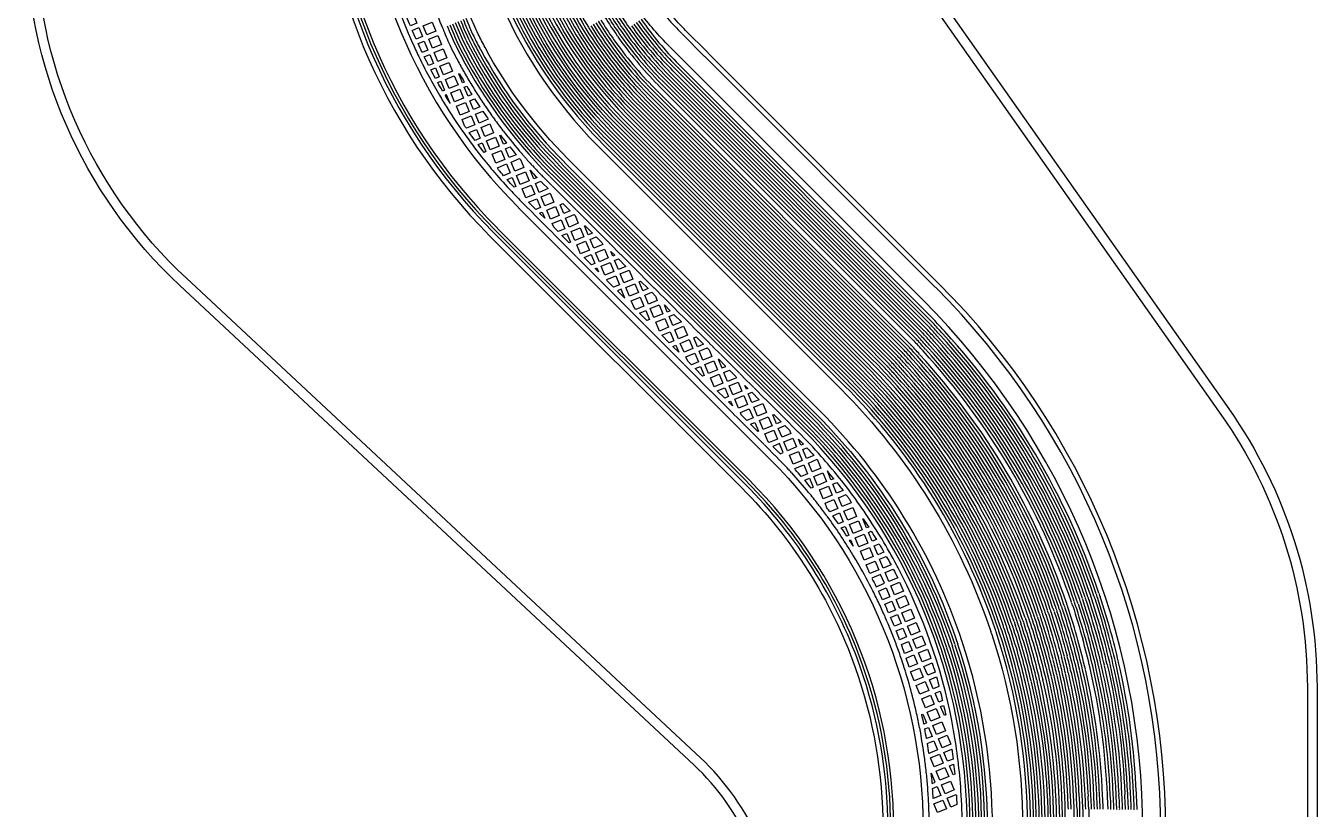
# Model space of a CAD drawing. Extents: x -344 to 154, y 670 to 1023.
# Drawn here: x -170.17 to -143.47, y 880.28 to 896.47 of the extents above; entities that cross this region are included whole.
import ezdxf

# ---------------------------------------------------------------- set-up
doc = ezdxf.new("R2010")
doc.units = 0
doc.layers.add('gbr-dxf_layer0', color=7, linetype='Continuous')
doc.layers.add('gbr-outline-dxf_layer1', color=2, linetype='Continuous')

msp = doc.modelspace()

# ---------------------------------------------------------------- linework, layer by layer
at = {"layer": 'gbr-dxf_layer0'}
for p, q in [((-151.593, 890.17), (-156.881, 895.459)), ((-156.84, 895.503), (-151.549, 890.211)), ((-156.755, 895.588), (-151.463, 890.295)), ((-151.418, 890.335), (-156.711, 895.629)), ((-156.67, 895.672), (-151.377, 890.379)), ((-157.096, 895.249), (-151.809, 889.963)), ((-151.765, 890.003), (-157.053, 895.291)), ((-151.678, 890.086), (-156.968, 895.376)), ((-156.926, 895.418), (-151.637, 890.129)), ((-152.142, 889.643), (-157.422, 894.922)), ((-157.381, 894.966), (-152.099, 889.684)), ((-152.055, 889.725), (-157.338, 895.008)), ((-151.968, 889.808), (-157.253, 895.093)), ((-157.209, 895.133), (-151.927, 889.852)), ((-151.883, 889.893), (-157.166, 895.175)), ((-152.648, 889.64), (-157.677, 894.668)), ((-157.636, 894.712), (-152.606, 889.683)), ((-157.549, 894.795), (-152.272, 889.518)), ((-152.229, 889.56), (-157.507, 894.838)), ((-157.466, 894.881), (-152.185, 889.601)), ((-152.908, 889.377), (-157.94, 894.409)), ((-157.898, 894.452), (-152.866, 889.419)), ((-152.825, 889.464), (-157.855, 894.494)), ((-157.813, 894.537), (-152.781, 889.505)), ((-152.732, 889.554), (-157.764, 894.585)), ((-153.163, 889.123), (-158.196, 894.156)), ((-158.152, 894.197), (-153.122, 889.167)), ((-153.079, 889.208), (-158.11, 894.239)), ((-158.069, 894.283), (-153.036, 889.25)), ((-152.993, 889.292), (-158.026, 894.325)), ((-157.982, 894.366), (-152.951, 889.335)), ((-153.249, 889.039), (-158.28, 894.07)), ((-158.239, 894.114), (-153.205, 889.08)), ((-153.878, 888.407), (-159.08, 893.609)), ((-159.037, 893.65), (-153.836, 888.449)), ((-154.134, 888.154), (-159.34, 893.36)), ((-159.299, 893.404), (-154.09, 888.195)), ((-154.049, 888.239), (-159.257, 893.446)), ((-159.213, 893.488), (-154.005, 888.28)), ((-153.963, 888.322), (-159.172, 893.531)), ((-159.13, 893.574), (-153.922, 888.366)), ((-159.291, 893.165), (-159.25, 893.124)), ((-159.897, 892.807), (-159.9, 892.811)), ((-159.89, 892.801), (-159.895, 892.805)), ((-159.672, 892.583), (-159.89, 892.8)), ((-159.984, 892.713), (-154.779, 887.508)), ((-159.444, 892.354), (-159.672, 892.582)), ((-159.443, 892.495), (-159.548, 892.6)), ((-158.788, 892.662), (-158.562, 892.436)), ((-155.21, 887.076), (-160.418, 892.285)), ((-159.337, 892.247), (-159.441, 892.351)), ((-158.559, 892.433), (-158.331, 892.205)), ((-155.294, 886.991), (-160.503, 892.2)), ((-160.46, 892.241), (-155.253, 887.035)), ((-159.215, 892.125), (-159.334, 892.245)), ((-158.077, 891.809), (-157.995, 891.728)), ((-157.87, 891.744), (-157.643, 891.518)), ((-158.754, 891.664), (-158.78, 891.69)), ((-158.525, 891.436), (-158.753, 891.664)), ((-158.334, 891.386), (-158.4, 891.452)), ((-157.641, 891.515), (-157.631, 891.506)), ((-157.628, 891.502), (-157.413, 891.287)), ((-158.296, 891.207), (-158.523, 891.433)), ((-157.941, 890.993), (-157.788, 890.84)), ((-157.074, 890.948), (-156.955, 890.829)), ((-156.968, 890.701), (-156.847, 890.58)), ((-156.951, 890.825), (-156.725, 890.599)), ((-157.378, 890.288), (-157.604, 890.515)), ((-156.722, 890.596), (-156.521, 890.395)), ((-156.52, 890.395), (-156.494, 890.368)), ((-156.688, 889.599), (-157.117, 890.027)), ((-156.671, 889.723), (-156.793, 889.845)), ((-156.566, 889.476), (-156.686, 889.596)), ((-155.699, 889.432), (-155.852, 889.585)), ((-155.804, 889.678), (-155.576, 889.45)), ((-152.637, 889.628), (-152.647, 889.638)), ((-152.603, 889.679), (-152.595, 889.672)), ((-152.594, 889.671), (-152.359, 889.435)), ((-156.459, 889.37), (-156.562, 889.473)), ((-155.575, 889.449), (-155.414, 889.288)), ((-155.305, 889.038), (-155.24, 888.973)), ((-155.114, 888.989), (-154.888, 888.762)), ((-155.541, 888.451), (-155.767, 888.678)), ((-155.562, 888.614), (-155.645, 888.697)), ((-154.885, 888.76), (-154.859, 888.733)), ((-154.856, 888.731), (-154.657, 888.532)), ((-155.456, 888.366), (-155.537, 888.447)), ((-154.303, 888.177), (-154.207, 888.081)), ((-154.852, 887.762), (-154.9, 887.81)), ((-154.688, 887.598), (-154.849, 887.759)), ((-154.727, 887.778), (-154.616, 887.668)), ((-148.242, 884.581), (-148.244, 884.586)), ((-148.187, 884.606), (-148.185, 884.597)), ((-147.981, 884.742), (-147.976, 884.726)), ((-147.959, 884.681), (-147.956, 884.67)), ((-148.911, 884.366), (-148.909, 884.361)), ((-149.599, 884.125), (-149.595, 884.112)), ((-148.104, 883.2), (-148.104, 883.204)), ((-147.986, 883.226), (-147.987, 883.23)), ((-147.693, 883.289), (-147.692, 883.285)), ((-147.633, 883.297), (-147.634, 883.302)), ((-149.441, 882.896), (-149.443, 882.906)), ((-149.268, 882.947), (-149.262, 882.921)), ((-149.2, 882.922), (-149.202, 882.927)), ((-151.188, 881.451), (-151.027, 881.518)), ((-151.073, 881.174), (-150.987, 881.209)), ((-148.494, 867.187), (-148.494, 880.278)), ((-148.374, 867.39), (-148.374, 880.279)), ((-148.314, 880.278), (-148.314, 867.391)), ((-148.194, 880.278), (-148.194, 867.426))]:
    msp.add_line(p, q, dxfattribs=at)
for points in [[(-153.619, 960.314), (-153.109, 954.486, -0.021821), (-153.072, 953.632), (-153.072, 902.477, 0.154619), (-151.211, 896.603), (-145.459, 888.437, -0.154608), (-143.672, 882.795), (-143.672, 877.154)], [(-164.115, 947.815), (-164.115, 900.671, 0.198906), (-160.576, 892.127), (-155.367, 886.918, -0.111618), (-153.023, 883.206, -0.08539), (-152.451, 879.879, -0.07852), (-152.474, 879.732, -0.235472), (-152.541, 879.672, 0.829203), (-152.541, 879.22, -0.23458), (-152.475, 879.16, -0.078871), (-152.451, 879.011), (-152.451, 877.19)], [(-163.282, 947.811), (-163.282, 900.671, 0.198913), (-159.987, 892.716)], [(-161.171, 947.199), (-161.171, 900.858, 0.197325), (-158.354, 893.999)], [(-158.028, 894.327, -0.197231), (-160.708, 900.859), (-160.708, 947.197)], [(-160.649, 947.198), (-160.649, 900.859, 0.197301), (-157.983, 894.367)], [(-158.364, 904.425), (-158.364, 901.668, -0.040756), (-158.366, 901.638, 0.001432), (-158.371, 901.604), (-158.371, 901.042, 0.133795), (-157.318, 897.184, 0.008928), (-157.183, 896.976, 0.035258), (-156.606, 896.311)], [(-150.801, 883.719, 0.020851), (-150.808, 883.739, 0.116546), (-153.763, 888.522), (-158.965, 893.724, -0.07309), (-160.676, 896.025, -0.007929), (-160.819, 896.301, -0.008876), (-160.981, 896.672), (-161.011, 896.744, -0.096676), (-161.847, 901.029)], [(-157.941, 894.41, -0.195682), (-160.588, 900.802, -0.001567), (-160.589, 900.858)], [(-160.529, 900.858, 0.001587), (-160.529, 900.802, 0.195485), (-157.899, 894.453)], [(-160.279, 900.857, 0.197217), (-157.721, 894.628), (-152.69, 889.597)], [(-156.862, 896.046, -0.03577), (-157.482, 896.761, -0.021134), (-157.49, 896.773, -0.008709), (-157.629, 896.987, -0.011064), (-157.633, 896.994, -0.133915), (-158.739, 901.042)], [(-156.061, 895.911, 0.011456), (-156.07, 895.92), (-156.529, 896.379, -0.035481), (-157.1, 897.037, -0.008661), (-157.229, 897.236, -0.133793), (-158.268, 901.042)], [(-154.571, 877.336), (-154.571, 877.537, 0.207988), (-156.225, 881.34), (-166.855, 891.253, -0.208001), (-169.971, 898.42)], [(-158.439, 896.504, 0.056099), (-157.296, 895.05), (-152.013, 889.768)], [(-157.843, 896.332, 0.041391), (-157.011, 895.334), (-151.723, 890.046)], [(-156.602, 896.306), (-156.143, 895.847, -0.017156), (-156.135, 895.838), (-151.367, 891.071)], [(-161.386, 896.034, 0.005255), (-161.287, 895.839, -0.0326), (-161.284, 895.833, 0.007056), (-161.144, 895.575)], [(-151.625, 890.808), (-156.401, 895.584, -0.022733), (-156.413, 895.596), (-156.858, 896.041)], [(-146.602, 877.196), (-146.602, 879.822, 0.198848), (-151.292, 891.141), (-156.061, 895.91)], [(-151.307, 890.033, 0.004724), (-151.505, 890.253), (-156.796, 895.544)], [(-160.832, 895.054, 0.007202), (-160.667, 894.803, -0.032735), (-160.663, 894.798, 0.004991), (-160.545, 894.627, -0.032867), (-160.541, 894.622, 0.00208), (-160.491, 894.552)], [(-152.139, 889.281, 0.004523), (-152.315, 889.476), (-157.594, 894.754)], [(-160.369, 894.208), (-160.361, 894.212, 0.004944), (-160.232, 894.049)], [(-160.304, 894.302, 0.014819), (-159.912, 893.823, -0.033436), (-159.908, 893.818, 0.001525), (-159.867, 893.771)], [(-160.254, 893.931), (-160.166, 893.968, 0.004987), (-160.031, 893.807)], [(-158.354, 893.998), (-153.32, 888.965, -0.116233), (-150.22, 883.952)], [(-159.477, 893.352, 0.002131), (-159.415, 893.289), (-159.294, 893.168)], [(-159.633, 893.215), (-159.526, 893.259, 0.001392), (-159.486, 893.219), (-159.373, 893.106)], [(-159.249, 893.123), (-159.022, 892.896, -0.032957), (-159.017, 892.892), (-158.792, 892.666)], [(-158.783, 891.694), (-158.981, 891.891, -0.033223), (-158.985, 891.896), (-159.211, 892.121)], [(-158.331, 892.205), (-158.186, 892.06, -0.033223), (-158.181, 892.056), (-158.104, 891.978, -0.032957), (-158.099, 891.973), (-157.874, 891.748)], [(-157.607, 890.517), (-158.062, 890.973, -0.033223), (-158.067, 890.977), (-158.225, 891.135, -0.033223), (-158.229, 891.14), (-158.292, 891.203)], [(-157.412, 891.286), (-157.185, 891.059, -0.032957), (-157.181, 891.055), (-157.076, 890.951)], [(-157.12, 890.03), (-157.144, 890.054, -0.033223), (-157.149, 890.059), (-157.374, 890.284)], [(-156.494, 890.368), (-156.267, 890.141, -0.032957), (-156.262, 890.136), (-156.037, 889.911)], [(-156.033, 889.907), (-155.969, 889.843, -0.033223), (-155.964, 889.838), (-155.807, 889.681)], [(-152.228, 889.201, 0.004495), (-152.402, 889.393), (-152.636, 889.627)], [(-155.77, 888.68), (-156.007, 888.918, -0.032957), (-156.012, 888.922), (-156.226, 889.136, -0.032924), (-156.23, 889.14), (-156.456, 889.366)], [(-149.433, 884.222, 0.000708), (-149.443, 884.255, 0.115444), (-152.731, 889.553)], [(-155.41, 889.284), (-155.348, 889.222, -0.033488), (-155.344, 889.218), (-155.118, 888.992)], [(-149.319, 884.261, 0.000686), (-149.33, 884.293, 0.104339), (-152.227, 889.199)], [(-154.657, 888.531), (-154.43, 888.304, -0.033488), (-154.425, 888.299), (-154.304, 888.178)], [(-154.902, 887.813), (-155.307, 888.217, -0.032924), (-155.312, 888.222), (-155.455, 888.366)], [(-151.069, 883.629, -0.044859), (-151.072, 883.634, 0.116859), (-153.962, 888.321)], [(-153.921, 888.365, -0.116766), (-151.017, 883.659, -0.054963), (-151.014, 883.653), (-151.012, 883.645)], [(-153.835, 888.449, -0.116619), (-150.905, 883.703, -0.026159), (-150.899, 883.688)], [(-154.615, 887.666, -0.001366), (-154.574, 887.625), (-154.514, 887.65), (-154.59, 887.835), (-154.727, 887.778)], [(-154.106, 887.711), (-154.021, 887.746, -0.004644), (-153.877, 887.589)], [(-154.778, 887.507, -0.198741), (-151.619, 879.885, -0.00599), (-151.619, 879.879), (-151.619, 870.988)], [(-153.484, 886.994), (-153.402, 887.028, -0.004524), (-153.274, 886.865)], [(-152.678, 885.047, -0.004411), (-152.589, 884.876), (-152.419, 884.946), (-152.496, 885.13), (-152.681, 885.054)], [(-148.413, 884.523, -0.021511), (-148.412, 884.521, -0.012253), (-148.202, 883.83)], [(-148.356, 884.542), (-148.358, 884.549, 0.004268), (-148.364, 884.566)], [(-148.322, 884.628, -0.000492), (-148.315, 884.607, -0.001963), (-148.308, 884.587)], [(-148.128, 884.617), (-148.13, 884.624, 0.004879), (-148.139, 884.648)], [(-148.089, 884.686, -0.001512), (-148.083, 884.669, -0.004608), (-148.074, 884.646)], [(-148.073, 884.643), (-148.07, 884.634, -0.012262), (-147.855, 883.926)], [(-148.014, 884.655), (-148.016, 884.663, 0.00506), (-148.026, 884.69)], [(-149.189, 884.253, -0.036616), (-149.19, 884.257, 0.002362), (-149.194, 884.268)], [(-149.02, 884.314, -0.030107), (-149.019, 884.311, -0.016501), (-148.756, 883.418)], [(-148.965, 884.338, -0.019379), (-148.965, 884.341, 0.001567), (-148.968, 884.348)], [(-148.931, 884.426, -0.000632), (-148.921, 884.396, -0.003404), (-148.912, 884.368)], [(-148.907, 884.357, -0.029619), (-148.906, 884.354, -0.016567), (-148.64, 883.45)], [(-148.526, 884.485, -0.017478), (-148.525, 884.482, -0.01222), (-148.318, 883.798)], [(-149.335, 867.649), (-149.335, 879.884, 0.079801), (-149.993, 883.977)], [(-149.737, 884.157, -0.000757), (-149.725, 884.122, -0.006229), (-149.714, 884.089)], [(-149.652, 884.092), (-149.655, 884.103, -0.069496), (-149.658, 884.111, 0.005514), (-149.668, 884.141)], [(-149.623, 884.195, -0.000739), (-149.612, 884.161, -0.005309), (-149.602, 884.13, -0.041264), (-149.599, 884.125)], [(-149.538, 884.133), (-149.552, 884.173, -0.064526), (-149.555, 884.18, 0.000729), (-149.566, 884.214)], [(-149.203, 882.933), (-149.209, 882.959, -0.049564), (-149.21, 882.965, 0.022374), (-149.538, 884.131)], [(-149.509, 884.233, -0.000667), (-149.499, 884.202, -0.063438), (-149.496, 884.196), (-149.481, 884.15)], [(-149.481, 884.149, -0.022392), (-149.151, 882.976, -0.054673), (-149.15, 882.97), (-149.145, 882.948)], [(-150.205, 883.909, -0.079841), (-149.558, 879.884), (-149.558, 867.793)], [(-150.346, 870.359), (-150.346, 879.883, 0.079894), (-150.954, 883.664)], [(-147.811, 883.266), (-147.81, 883.262, -0.04636), (-147.447, 880.583)], [(-149.384, 882.918), (-149.382, 882.908, -0.051016), (-149.381, 882.902, -0.056973), (-149.035, 879.884)], [(-148.975, 879.887, 0.056714), (-149.32, 882.904, -0.044401), (-149.321, 882.909), (-149.326, 882.933)], [(-149.142, 882.935, -0.025646), (-149.141, 882.932, -0.05651), (-148.796, 879.885)], [(-148.556, 883.106), (-148.556, 883.105, -0.046728), (-148.208, 880.546)], [(-149.215, 867.449), (-149.215, 879.884, 0.057297), (-149.56, 882.878)], [(-149.095, 867.445), (-149.095, 879.884, 0.057037), (-149.44, 882.892)], [(-151.027, 881.518, -0.004511), (-150.999, 881.313), (-151.112, 881.266), (-151.188, 881.451)], [(-150.987, 881.209, -0.004545), (-150.964, 881.002), (-150.997, 880.989), (-151.073, 881.174)], [(-148.134, 880.277, 0.011068), (-148.134, 880.291, 0.00429), (-148.148, 880.546)], [(-148.015, 880.277, 0.010473), (-148.015, 880.296, 0.004273), (-148.028, 880.551)], [(-147.493, 880.27, 0.011031), (-147.493, 880.312, 0.004322), (-147.507, 880.58)], [(-148.434, 880.279), (-148.434, 867.187, 0.026984), (-148.422, 866.956)]]:
    msp.add_lwpolyline(points, format="xyb", dxfattribs=at)
for points in [[(-162.297, 896.657), (-162.164, 896.712), (-162.087, 896.527), (-162.222, 896.471, -0.00455)], [(-162.184, 896.379), (-162.049, 896.435), (-161.973, 896.25), (-162.104, 896.196, -0.00455)], [(-162.063, 896.104), (-161.934, 896.158), (-161.858, 895.973), (-161.979, 895.923, -0.004554)], [(-161.935, 895.833), (-161.82, 895.881), (-161.743, 895.696), (-161.846, 895.653, -0.00456)], [(-161.799, 895.564), (-161.705, 895.604), (-161.628, 895.419), (-161.705, 895.387, -0.004571)], [(-161.22, 895.479), (-161.208, 895.485, 0.004798), (-161.107, 895.31), (-161.144, 895.295)], [(-161.656, 895.299), (-161.59, 895.326), (-161.513, 895.142), (-161.556, 895.124, -0.004585)], [(-161.106, 895.202), (-161.055, 895.223, 0.004818), (-160.949, 895.051), (-161.029, 895.017)], [(-160.991, 894.925), (-160.894, 894.965, 0.004841), (-160.782, 894.795), (-160.914, 894.74)], [(-160.876, 894.648), (-160.725, 894.71, 0.00406), (-160.627, 894.571), (-160.615, 894.54), (-160.799, 894.463)], [(-161.153, 894.533), (-160.968, 894.61), (-160.892, 894.425), (-161.064, 894.354, -0.00151), (-161.101, 894.407)], [(-161.005, 894.27), (-160.854, 894.332), (-160.777, 894.148), (-160.884, 894.104, -0.004679)], [(-160.822, 894.021), (-160.739, 894.055), (-160.662, 893.871), (-160.695, 893.857, -0.004712)], [(-160.417, 893.539), (-160.232, 893.616), (-160.155, 893.431), (-160.293, 893.374, -0.003689), (-160.399, 893.496)], [(-160.14, 893.654), (-159.962, 893.728, 0.000684), (-159.946, 893.709), (-159.878, 893.546), (-160.063, 893.469)], [(-160.222, 893.295), (-160.117, 893.339), (-160.041, 893.154), (-160.078, 893.138, -0.004842)], [(-154.268, 887.319), (-154.083, 887.395), (-154.007, 887.21), (-154.137, 887.157, 0.004104), (-154.257, 887.291)], [(-154.067, 887.077), (-153.969, 887.118), (-153.892, 886.933), (-153.932, 886.917, 0.004778)], [(-153.647, 886.602), (-153.462, 886.679), (-153.385, 886.494), (-153.547, 886.427, 0.002306), (-153.607, 886.507)], [(-153.369, 886.717), (-153.212, 886.782, -0.002631), (-153.14, 886.686), (-153.108, 886.609), (-153.293, 886.532)], [(-153.487, 886.344), (-153.347, 886.401), (-153.27, 886.217), (-153.368, 886.176, 0.004667)], [(-153.31, 886.092), (-153.232, 886.124), (-153.156, 885.939), (-153.196, 885.923, 0.004641)], [(-152.863, 886.277), (-152.856, 886.28, -0.00444), (-152.744, 886.11), (-152.786, 886.093)], [(-152.748, 886), (-152.689, 886.024, -0.004419), (-152.582, 885.852), (-152.671, 885.815)], [(-152.633, 885.723), (-152.53, 885.766, -0.004402), (-152.428, 885.591), (-152.557, 885.538)], [(-152.518, 885.446), (-152.379, 885.504, -0.004387), (-152.282, 885.327), (-152.442, 885.261)], [(-152.404, 885.169), (-152.235, 885.239, -0.004377), (-152.143, 885.06), (-152.327, 884.984)], [(-152.543, 884.786), (-152.381, 884.853), (-152.305, 884.668), (-152.456, 884.606, 0.00456)], [(-152.413, 884.515), (-152.266, 884.576), (-152.19, 884.391), (-152.331, 884.333, 0.004554)], [(-152.291, 884.241), (-152.151, 884.299), (-152.075, 884.114), (-152.213, 884.057, 0.00455)], [(-152.176, 883.964), (-152.037, 884.022), (-151.96, 883.837), (-152.103, 883.778, 0.004552)], [(-152.068, 883.684), (-151.922, 883.745), (-151.845, 883.56), (-152.001, 883.495, 0.004557)], [(-151.968, 883.401), (-151.807, 883.467), (-151.731, 883.283), (-151.906, 883.21, 0.004565)], [(-151.715, 883.506), (-151.53, 883.582), (-151.488, 883.481, -0.001994), (-151.46, 883.395), (-151.638, 883.321)], [(-151.6, 883.228), (-151.43, 883.299, -0.004382), (-151.371, 883.107), (-151.523, 883.044)], [(-151.485, 882.951), (-151.344, 883.01, -0.004396), (-151.29, 882.815), (-151.409, 882.767)], [(-151.37, 882.674), (-151.265, 882.718, -0.004412), (-151.217, 882.521), (-151.294, 882.489)], [(-151.255, 882.397), (-151.194, 882.422, -0.004432), (-151.151, 882.224), (-151.179, 882.212)], [(-151.645, 882.236), (-151.625, 882.244), (-151.548, 882.059), (-151.603, 882.036, 0.004631)], [(-151.121, 880.504), (-150.936, 880.581), (-150.93, 880.566, -0.004248), (-150.92, 880.371), (-151.044, 880.32)]]:
    msp.add_lwpolyline(points, format="xyb", close=True, dxfattribs=at)
for points in [[(-161.957, 896.473), (-161.772, 896.55), (-161.695, 896.365), (-161.88, 896.289)], [(-161.842, 896.196), (-161.657, 896.273), (-161.581, 896.088), (-161.765, 896.011)], [(-161.727, 895.919), (-161.542, 895.995), (-161.466, 895.811), (-161.651, 895.734)], [(-161.612, 895.642), (-161.428, 895.718), (-161.351, 895.534), (-161.536, 895.457)], [(-161.498, 895.365), (-161.313, 895.441), (-161.236, 895.256), (-161.421, 895.18)], [(-161.383, 895.087), (-161.198, 895.164), (-161.121, 894.979), (-161.306, 894.903)], [(-161.268, 894.81), (-161.083, 894.887), (-161.007, 894.702), (-161.191, 894.626)], [(-160.761, 894.371), (-160.576, 894.447), (-160.5, 894.263), (-160.685, 894.186)], [(-160.646, 894.094), (-160.462, 894.17), (-160.385, 893.985), (-160.57, 893.909)], [(-160.532, 893.816), (-160.347, 893.893), (-160.27, 893.708), (-160.455, 893.632)], [(-160.025, 893.377), (-159.84, 893.453), (-159.763, 893.269), (-159.948, 893.192)], [(-159.91, 893.1), (-159.725, 893.176), (-159.649, 892.992), (-159.833, 892.915)], [(-159.778, 892.83), (-159.61, 892.899), (-159.534, 892.714), (-159.625, 892.677)], [(-159.518, 892.937), (-159.333, 893.014), (-159.257, 892.829), (-159.441, 892.753)], [(-159.403, 892.66), (-159.218, 892.737), (-159.142, 892.552), (-159.327, 892.475)], [(-159.011, 892.498), (-158.837, 892.57), (-158.816, 892.549), (-158.75, 892.39), (-158.935, 892.313)], [(-159.288, 892.383), (-159.104, 892.46), (-159.027, 892.275), (-159.166, 892.217), (-159.258, 892.31)], [(-158.896, 892.221), (-158.712, 892.297), (-158.635, 892.112), (-158.82, 892.036)], [(-159.089, 892.141), (-158.989, 892.182), (-158.912, 891.998), (-158.936, 891.988)], [(-158.782, 891.944), (-158.597, 892.02), (-158.52, 891.835), (-158.705, 891.759)], [(-158.505, 892.058), (-158.378, 892.111), (-158.261, 891.994), (-158.243, 891.95), (-158.428, 891.874)], [(-158.63, 891.682), (-158.482, 891.743), (-158.406, 891.558), (-158.477, 891.529)], [(-158.39, 891.781), (-158.205, 891.858), (-158.128, 891.673), (-158.313, 891.596)], [(-158.275, 891.504), (-158.09, 891.581), (-158.014, 891.396), (-158.198, 891.319)], [(-158.16, 891.227), (-157.975, 891.303), (-157.899, 891.119), (-158.018, 891.069), (-158.15, 891.201)], [(-157.883, 891.342), (-157.698, 891.418), (-157.622, 891.233), (-157.806, 891.157)], [(-157.768, 891.064), (-157.583, 891.141), (-157.507, 890.956), (-157.692, 890.88)], [(-157.376, 890.902), (-157.23, 890.963), (-157.153, 890.886), (-157.115, 890.794), (-157.3, 890.717)], [(-157.653, 890.787), (-157.469, 890.864), (-157.392, 890.679), (-157.558, 890.61), (-157.595, 890.647)], [(-157.261, 890.625), (-157.077, 890.702), (-157, 890.517), (-157.185, 890.44)], [(-157.482, 890.534), (-157.354, 890.587), (-157.277, 890.402), (-157.329, 890.381)], [(-157.146, 890.348), (-156.962, 890.424), (-156.885, 890.24), (-157.07, 890.163)], [(-157.023, 890.074), (-156.847, 890.147), (-156.77, 889.962), (-156.87, 889.921)], [(-156.755, 890.185), (-156.57, 890.262), (-156.493, 890.077), (-156.678, 890.001)], [(-156.64, 889.908), (-156.455, 889.985), (-156.378, 889.8), (-156.563, 889.724)], [(-156.525, 889.631), (-156.34, 889.708), (-156.264, 889.523), (-156.41, 889.462), (-156.486, 889.538)], [(-156.248, 889.746), (-156.082, 889.815), (-156.044, 889.777), (-155.986, 889.638), (-156.171, 889.561)], [(-156.334, 889.386), (-156.225, 889.43), (-156.149, 889.246), (-156.181, 889.232)], [(-156.133, 889.469), (-155.948, 889.545), (-155.872, 889.361), (-156.056, 889.284)], [(-155.741, 889.306), (-155.623, 889.355), (-155.49, 889.223), (-155.48, 889.198), (-155.664, 889.122)], [(-156.018, 889.192), (-155.833, 889.268), (-155.757, 889.083), (-155.942, 889.007)], [(-155.626, 889.029), (-155.441, 889.106), (-155.365, 888.921), (-155.55, 888.844)], [(-155.875, 888.926), (-155.719, 888.991), (-155.642, 888.806), (-155.721, 888.773)], [(-155.511, 888.752), (-155.327, 888.829), (-155.25, 888.644), (-155.435, 888.567)], [(-155.397, 888.475), (-155.212, 888.551), (-155.135, 888.367), (-155.262, 888.314), (-155.378, 888.43)], [(-155.119, 888.59), (-154.935, 888.666), (-154.858, 888.481), (-155.043, 888.405)], [(-155.186, 888.238), (-155.097, 888.274), (-155.02, 888.09), (-155.033, 888.084)], [(-155.005, 888.313), (-154.82, 888.389), (-154.743, 888.204), (-154.928, 888.128)], [(-154.89, 888.035), (-154.705, 888.112), (-154.629, 887.927), (-154.803, 887.855), (-154.823, 887.875)], [(-154.613, 888.15), (-154.475, 888.207), (-154.381, 888.114), (-154.351, 888.042), (-154.536, 887.965)], [(-154.498, 887.873), (-154.313, 887.95), (-154.237, 887.765), (-154.421, 887.688)], [(-154.383, 887.596), (-154.198, 887.672), (-154.122, 887.488), (-154.306, 887.411)], [(-153.991, 887.433), (-153.806, 887.51), (-153.73, 887.325), (-153.915, 887.249)], [(-153.876, 887.156), (-153.691, 887.233), (-153.615, 887.048), (-153.8, 886.972)], [(-153.761, 886.879), (-153.577, 886.956), (-153.5, 886.771), (-153.685, 886.694)], [(-153.255, 886.44), (-153.07, 886.516), (-152.993, 886.331), (-153.178, 886.255)], [(-153.14, 886.163), (-152.955, 886.239), (-152.879, 886.054), (-153.063, 885.978)], [(-153.025, 885.885), (-152.84, 885.962), (-152.764, 885.777), (-152.948, 885.701)], [(-152.91, 885.608), (-152.725, 885.685), (-152.649, 885.5), (-152.834, 885.423)], [(-152.795, 885.331), (-152.611, 885.407), (-152.534, 885.223), (-152.719, 885.146)], [(-152.289, 884.891), (-152.104, 884.968), (-152.027, 884.783), (-152.212, 884.707)], [(-152.174, 884.614), (-151.989, 884.691), (-151.913, 884.506), (-152.097, 884.429)], [(-152.059, 884.337), (-151.874, 884.414), (-151.798, 884.229), (-151.983, 884.152)], [(-151.944, 884.06), (-151.759, 884.137), (-151.683, 883.952), (-151.868, 883.875)], [(-151.829, 883.783), (-151.645, 883.859), (-151.568, 883.675), (-151.753, 883.598)], [(-151.876, 883.114), (-151.692, 883.19), (-151.616, 883.005), (-151.8, 882.929), (-151.872, 883.103)], [(-151.762, 882.837), (-151.577, 882.913), (-151.501, 882.728), (-151.686, 882.652)], [(-151.647, 882.559), (-151.463, 882.636), (-151.386, 882.451), (-151.571, 882.375)], [(-151.533, 882.282), (-151.348, 882.359), (-151.271, 882.174), (-151.456, 882.097)], [(-151.418, 882.005), (-151.233, 882.082), (-151.156, 881.897), (-151.341, 881.82)], [(-151.303, 881.728), (-151.118, 881.804), (-151.042, 881.62), (-151.226, 881.543)], [(-151.465, 881.336), (-151.281, 881.412), (-151.204, 881.228), (-151.389, 881.151)], [(-151.35, 881.059), (-151.166, 881.135), (-151.089, 880.95), (-151.274, 880.874)], [(-151.236, 880.782), (-151.051, 880.858), (-150.974, 880.673), (-151.159, 880.597)], [(-151.398, 880.39), (-151.213, 880.466), (-151.137, 880.281), (-151.322, 880.205)]]:
    msp.add_lwpolyline(points, close=True, dxfattribs=at)
for points in [[(-161.399, 894.864), (-161.475, 895.049), (-161.505, 895.037)], [(-160.232, 894.049), (-160.293, 894.024), (-160.369, 894.208)], [(-160.031, 893.807), (-160.178, 893.747), (-160.254, 893.931)], [(-159.601, 893.336), (-159.671, 893.307), (-159.746, 893.489)], [(-159.373, 893.106), (-159.556, 893.03), (-159.633, 893.215)], [(-159.126, 892.775), (-159.067, 892.8), (-158.914, 892.647)], [(-159.548, 892.6), (-159.496, 892.622), (-159.443, 892.495)], [(-158.914, 892.647), (-159.05, 892.59), (-159.126, 892.775)], [(-158.619, 892.335), (-158.608, 892.34), (-158.455, 892.187)], [(-158.455, 892.187), (-158.543, 892.151), (-158.619, 892.335)], [(-157.995, 891.728), (-158.036, 891.711), (-158.077, 891.809)], [(-158.4, 891.452), (-158.367, 891.466), (-158.334, 891.386)], [(-157.998, 891.619), (-157.919, 891.652), (-157.766, 891.498)], [(-157.766, 891.498), (-157.921, 891.434), (-157.998, 891.619)], [(-157.491, 891.179), (-157.46, 891.192), (-157.306, 891.039)], [(-157.306, 891.039), (-157.414, 890.995), (-157.491, 891.179)], [(-157.784, 890.841), (-157.86, 891.026), (-157.941, 890.993)], [(-156.847, 890.58), (-156.908, 890.555), (-156.968, 890.701)], [(-156.869, 890.463), (-156.771, 890.503), (-156.618, 890.35)], [(-156.618, 890.35), (-156.793, 890.278), (-156.869, 890.463)], [(-156.793, 889.845), (-156.732, 889.87), (-156.671, 889.723)], [(-156.363, 890.023), (-156.312, 890.044), (-156.158, 889.891)], [(-156.158, 889.891), (-156.286, 889.838), (-156.363, 890.023)], [(-155.856, 889.584), (-155.779, 889.399), (-155.699, 889.432)], [(-155.24, 888.973), (-155.272, 888.959), (-155.305, 889.038)], [(-155.234, 888.867), (-155.163, 888.896), (-155.01, 888.743)], [(-155.01, 888.743), (-155.158, 888.682), (-155.234, 888.867)], [(-155.645, 888.697), (-155.604, 888.714), (-155.562, 888.614)], [(-154.727, 888.427), (-154.704, 888.437), (-154.551, 888.284)], [(-154.551, 888.284), (-154.651, 888.243), (-154.727, 888.427)], [(-154.095, 887.823), (-154.144, 887.803), (-154.196, 887.928)], [(-153.877, 887.589), (-154.029, 887.526), (-154.106, 887.711)], [(-153.467, 887.109), (-153.523, 887.086), (-153.598, 887.269)], [(-153.274, 886.865), (-153.408, 886.809), (-153.484, 886.994)], [(-153.141, 885.837), (-153.117, 885.847), (-153.062, 885.713)], [(-151.584, 881.936), (-151.51, 881.967), (-151.434, 881.782), (-151.548, 881.735)], [(-151.531, 881.634), (-151.395, 881.69), (-151.319, 881.505), (-151.5, 881.43)], [(-151.429, 880.81), (-151.366, 880.836), (-151.443, 881.02)], [(-151.421, 880.705), (-151.328, 880.743), (-151.252, 880.559), (-151.407, 880.494)]]:
    msp.add_lwpolyline(points, dxfattribs=at)
for centre, radius, start, end in [((-151.411, 900.858), 9.657, 180.0009, 224.6499), ((-151.411, 900.858), 9.597, 180.0081, 224.6375), ((-151.411, 900.858), 9.537, 180, 224.6356), ((-151.411, 900.858), 9.477, 180.0072, 224.6482), ((-151.411, 900.858), 9.417, 179.9991, 224.6466), ((-151.411, 900.858), 9.357, 180.0065, 224.6339), ((-151.411, 900.859), 9.057, 180.0071, 224.64), ((-151.411, 900.859), 8.997, 179.9992, 224.64), ((-151.411, 900.859), 8.928, 179.9996, 224.6388), ((-150.763, 901.04), 9.457, 180.0159, 210.5964), ((-150.763, 901.04), 9.397, 180.0051, 210.6113), ((-150.763, 901.041), 9.337, 180.0077, 210.6075), ((-150.763, 901.041), 9.277, 180.0151, 210.5988), ((-150.763, 901.041), 9.217, 180.0098, 210.5954), ((-150.763, 901.041), 9.157, 180.0173, 210.6041), ((-150.763, 901.042), 9.097, 180.0234, 210.5851), ((-150.763, 901.042), 9.037, 180.0121, 210.6005), ((-152.032, 900.671), 11.979, 180.0082, 224.9925), ((-152.032, 900.671), 11.919, 179.9997, 224.9997), ((-152.032, 900.671), 11.86, 180, 224.9773), ((-152.032, 900.671), 11.121, 199.5586, 204.2068), ((-150.452, 901.029), 12.021, 199.9211, 202.4824), ((-151.41, 900.857), 7.686, 211.8173, 215.1035), ((-150.453, 901.031), 11.738, 202.4917, 204.5485), ((-150.456, 901.038), 11.678, 202.5299, 204.5826), ((-150.456, 901.038), 11.618, 202.53, 204.5756), ((-150.459, 901.045), 11.558, 202.5665, 204.6041), ((-150.459, 901.045), 11.498, 202.5764, 204.6111), ((-151.407, 900.854), 8.208, 211.7668, 224.5628), ((-151.407, 900.854), 8.148, 211.7492, 224.5804), ((-151.409, 900.856), 8.088, 211.7934, 215.0737), ((-151.409, 900.856), 7.986, 211.7801, 215.0963), ((-151.411, 900.859), 7.926, 211.8265, 215.1042), ((-151.411, 900.859), 7.866, 211.8156, 215.1214), ((-151.41, 900.858), 7.806, 211.8168, 215.1129), ((-151.41, 900.858), 7.746, 211.8344, 215.1017), ((-151.407, 900.854), 7.506, 215.0727, 224.5516), ((-151.407, 900.854), 7.446, 215.0726, 224.56), ((-151.407, 900.854), 7.386, 215.0838, 224.5485), ((-150.451, 901.028), 12.021, 202.4873, 202.759), ((-150.452, 901.028), 12.021, 202.7633, 204.5446), ((-150.452, 901.03), 11.918, 202.4861, 204.5597), ((-150.452, 901.03), 11.858, 202.4949, 204.5521), ((-150.453, 901.031), 11.798, 202.4982, 204.5552), ((-152.034, 900.675), 9.917, 206.4601, 208.2646), ((-151.411, 900.858), 8.748, 211.7614, 224.6198), ((-151.41, 900.857), 8.688, 211.7557, 224.6065), ((-151.41, 900.857), 8.628, 211.7461, 224.6232), ((-151.41, 900.856), 8.568, 211.7466, 224.6131), ((-151.41, 900.856), 8.508, 211.7565, 224.6035), ((-151.409, 900.856), 8.448, 211.7475, 224.6025), ((-151.409, 900.856), 8.388, 211.7643, 224.5884), ((-151.408, 900.855), 8.328, 211.7583, 224.5916), ((-151.408, 900.854), 7.986, 215.1018, 224.5569), ((-151.408, 900.855), 7.926, 215.0805, 224.5789), ((-151.407, 900.854), 7.806, 215.0834, 224.5658), ((-151.407, 900.854), 7.746, 215.0727, 224.5657), ((-151.407, 900.854), 7.686, 215.0833, 224.565), ((-151.407, 900.854), 7.626, 215.0727, 224.5497), ((-151.407, 900.854), 7.566, 215.0838, 224.5624), ((-152.032, 900.671), 11.121, 204.2097, 205.7525), ((-152.032, 900.671), 10.337, 206.4029, 224.9982), ((-152.032, 900.671), 10.277, 206.395, 224.9866), ((-152.032, 900.67), 10.217, 206.4096, 224.9861), ((-152.032, 900.67), 10.157, 206.4016, 224.9944), ((-152.031, 900.67), 10.097, 206.4164, 224.9888), ((-152.031, 900.67), 10.037, 206.4084, 224.9888), ((-152.034, 900.675), 9.977, 206.4517, 208.2788), ((-151.411, 900.858), 8.808, 211.7452, 224.6331), ((-151.408, 900.854), 8.088, 215.0785, 224.5802), ((-152.032, 900.671), 11.121, 205.7721, 210.4423), ((-151.991, 900.698), 10.025, 208.2934, 224.9915), ((-151.991, 900.698), 9.965, 208.2792, 225), ((-152.032, 900.67), 10.44, 209.2458, 210.8737), ((-152.032, 900.67), 10.44, 210.8945, 212.5419), ((-152.032, 900.671), 11.121, 210.4445, 212.0045), ((-152.032, 900.671), 11.021, 210.7423, 211.7944), ((-152.032, 900.671), 11.121, 212.0239, 218.3734), ((-152.032, 900.67), 10.44, 215.9061, 217.5716), ((-152.032, 900.671), 11.121, 218.3932, 220.5694), ((-152.032, 900.67), 10.44, 221.394, 222.7282), ((-152.032, 900.67), 10.44, 222.7574, 224.4888), ((-152.032, 900.671), 11.121, 220.5737, 223.29), ((-152.032, 900.67), 10.54, 222.9521, 224.0972), ((-152.032, 900.671), 11.121, 223.2935, 224.952), ((-162.616, 879.819), 15.911, 0.0013, 44.9951), ((-162.616, 879.819), 15.542, 359.9902, 44.9819), ((-163.029, 879.634), 15.49, 41.5703, 42.6459), ((-163.029, 879.634), 15.55, 41.5649, 42.6515), ((-163.029, 879.634), 15.61, 41.5693, 42.6452), ((-163.03, 879.635), 15.73, 41.564, 42.656), ((-163.031, 879.636), 15.79, 41.5687, 42.6533), ((-163.031, 879.636), 15.85, 41.5635, 42.661), ((-162.406, 879.879), 15.163, 18.6444, 42.4404), ((-162.406, 879.879), 15.223, 18.6372, 42.435), ((-163.029, 879.633), 15.089, 41.5533, 42.6146), ((-163.028, 879.633), 15.149, 41.5602, 42.6286), ((-163.028, 879.633), 15.25, 41.5666, 42.6181), ((-163.028, 879.633), 15.31, 41.566, 42.6359), ((-163.028, 879.633), 15.37, 41.5718, 42.6417), ((-163.029, 879.633), 15.43, 41.5655, 42.6412), ((-162.406, 879.879), 14.803, 18.6459, 42.4451), ((-162.406, 879.879), 14.863, 18.6407, 42.4507), ((-162.406, 879.879), 14.923, 18.6473, 42.4413), ((-162.406, 879.879), 14.983, 18.6383, 42.4468), ((-162.406, 879.879), 15.043, 18.6368, 42.4429), ((-162.406, 879.879), 15.103, 18.6367, 42.4334), ((-162.407, 879.88), 13.742, 18.6501, 44.9978), ((-163.027, 879.631), 14.729, 41.5649, 42.5903), ((-163.027, 879.632), 14.789, 41.554, 42.6033), ((-163.027, 879.632), 14.848, 41.5591, 42.5972), ((-163.028, 879.633), 14.909, 41.5637, 42.604), ((-163.028, 879.633), 14.969, 41.5542, 42.6095), ((-163.029, 879.633), 15.029, 41.5593, 42.6071), ((-162.406, 879.879), 14.401, 18.643, 42.4615), ((-162.406, 879.879), 14.461, 18.6509, 42.4559), ((-162.406, 879.879), 14.521, 18.6536, 42.4509), ((-162.406, 879.879), 14.623, 18.6438, 42.4586), ((-162.406, 879.879), 14.683, 18.6483, 42.4492), ((-162.406, 879.879), 14.743, 18.6431, 42.4548), ((-162.407, 879.879), 13.372, 18.6618, 44.9968), ((-162.407, 879.879), 13.432, 18.6547, 44.9971), ((-162.407, 879.879), 13.492, 18.6607, 44.9971), ((-162.407, 879.88), 13.552, 18.6534, 44.9978), ((-162.407, 879.88), 13.612, 18.6534, 44.9871), ((-163.025, 879.63), 14.489, 41.5607, 42.5857), ((-163.026, 879.63), 14.609, 41.5605, 42.5914), ((-163.027, 879.631), 14.669, 41.5545, 42.5976), ((-162.407, 879.88), 13.982, 18.646, 42.4757), ((-162.406, 879.88), 14.042, 18.6547, 42.4625), ((-162.406, 879.88), 14.102, 18.6469, 42.4729), ((-162.406, 879.879), 14.162, 18.6461, 42.4635), ((-162.406, 879.879), 14.221, 18.6518, 42.4694), ((-162.407, 879.879), 14.282, 18.6437, 42.4649), ((-162.407, 879.879), 14.341, 18.6535, 42.4548), ((-162.407, 879.88), 13.012, 18.482, 44.9891), ((-162.407, 879.88), 13.072, 18.6647, 44.9858), ((-162.407, 879.88), 13.132, 18.6563, 44.9969), ((-162.407, 879.879), 13.192, 18.6654, 44.9978), ((-162.407, 879.879), 13.252, 18.6571, 44.9913), ((-162.407, 879.879), 13.312, 18.6558, 44.9968), ((-162.407, 879.88), 13.862, 18.6467, 42.4795), ((-162.407, 879.88), 13.922, 18.646, 42.4697), ((-162.407, 879.88), 12.952, 18.4758, 44.9957), ((-162.407, 879.879), 11.881, 18.2981, 44.9866), ((-162.407, 879.879), 12.061, 18.3941, 44.9984), ((-162.407, 879.88), 11.598, 41.5397, 44.9891), ((-162.407, 879.88), 11.701, 0.012, 44.9948), ((-162.407, 879.88), 11.761, 0.0038, 44.9875), ((-162.407, 879.879), 11.821, 18.2915, 44.9967), ((-162.407, 879.88), 11.498, 43.7012, 44.4263), ((-162.407, 879.879), 10.917, 44.5163, 44.9948), ((-162.407, 879.879), 10.917, 42.8392, 44.496), ((-162.407, 879.88), 11.598, 40.1871, 41.5351), ((-162.407, 879.879), 10.917, 42.3408, 42.8105), ((-162.407, 879.879), 10.917, 39.5172, 42.3221), ((-162.407, 879.88), 11.498, 38.9614, 39.9908), ((-162.407, 879.88), 11.598, 34.0317, 40.1839), ((-162.407, 879.879), 10.059, 19.5367, 44.9866), ((-162.407, 879.879), 10.119, 19.5234, 44.9985), ((-162.407, 879.879), 10.179, 359.9998, 44.9988), ((-162.407, 879.879), 10.917, 37.8939, 39.5151), ((-162.407, 879.879), 10.917, 37.0365, 37.8736), ((-162.407, 879.879), 10.917, 36.278, 37.0088), ((-162.407, 879.879), 10.917, 31.4769, 36.2506), ((-162.407, 879.88), 11.598, 28.0082, 34.0277), ((-162.407, 879.879), 11.017, 31.9778, 32.7446), ((-162.407, 879.879), 10.917, 29.8972, 31.4568), ((-162.407, 879.879), 10.917, 26.7345, 29.8694), ((-162.407, 879.88), 11.598, 26.7417, 28.0051), ((-162.407, 879.88), 11.598, 10.0397, 26.7367), ((-162.407, 879.879), 10.917, 25.1712, 26.7294), ((-162.407, 879.879), 10.917, 23.6064, 25.1515), ((-162.418, 879.915), 14.461, 18.376, 18.4939), ((-162.432, 879.955), 14.522, 18.2189, 18.3304), ((-162.432, 879.956), 14.623, 18.2222, 18.3166), ((-151.034, 883.621), 2.652, 19.518, 20.008), ((-149.389, 884.191), 0.911, 19.1497, 20.1556), ((-162.447, 880.001), 14.683, 18.036, 18.141), ((-151.029, 883.606), 2.712, 19.8026, 20.2532), ((-149.388, 884.188), 0.971, 19.3772, 20.2243), ((-162.408, 879.892), 14.681, 15.4864, 18.3082), ((-162.447, 880.001), 14.743, 18.0408, 18.1352), ((-151.029, 883.606), 2.772, 19.8249, 20.2759), ((-149.388, 884.188), 1.031, 19.3633, 20.3057), ((-162.449, 880.007), 14.803, 18.0211, 18.1192), ((-151.022, 883.589), 2.832, 20.2242, 20.5712), ((-162.408, 879.892), 14.801, 15.4862, 18.3033), ((-149.389, 884.19), 1.151, 19.1743, 20.02), ((-162.408, 879.892), 14.861, 15.4917, 18.3089), ((-162.435, 879.966), 14.923, 18.197, 18.2872), ((-151.027, 883.601), 2.952, 19.9536, 20.2688), ((-149.387, 884.185), 1.211, 19.3588, 20.3937), ((-162.408, 879.892), 14.921, 15.4861, 18.3063), ((-162.435, 879.965), 14.983, 18.2074, 18.2831), ((-151.027, 883.602), 3.012, 19.9178, 20.2869), ((-149.387, 884.185), 1.271, 19.44, 20.3225), ((-162.408, 879.892), 14.981, 15.4914, 18.301), ((-162.419, 879.919), 15.043, 18.3958, 18.4783), ((-151.033, 883.618), 3.072, 19.6015, 19.8949), ((-162.408, 879.894), 15.041, 15.4796, 18.2954), ((-162.42, 879.92), 15.103, 18.3942, 18.4713), ((-162.457, 880.035), 15.162, 17.9415, 18.019), ((-151.035, 883.625), 3.192, 19.546, 19.7362), ((-162.408, 879.893), 15.161, 15.4853, 18.2949), ((-151.035, 883.624), 3.252, 19.5189, 19.7875), ((-149.378, 884.162), 1.511, 20.1934, 21.2321), ((-162.408, 879.893), 15.221, 15.4945, 18.2879), ((-162.407, 879.879), 10.917, 20.46, 23.58), ((-162.437, 879.971), 13.742, 18.1049, 18.2451), ((-151.043, 883.645), 1.77, 18.6549, 19.6798), ((-151.041, 883.64), 1.831, 18.8934, 19.7481), ((-162.428, 879.942), 13.862, 18.2396, 18.3741), ((-151.041, 883.64), 1.891, 18.8251, 19.7947), ((-150.5, 883.806), 1.325, 18.7994, 19.4802), ((-162.418, 879.913), 13.922, 18.3664, 18.5007), ((-151.044, 883.649), 1.951, 18.5788, 19.4403), ((-162.406, 879.885), 13.92, 14.5191, 18.2797), ((-162.418, 879.912), 13.981, 18.3751, 18.5035), ((-151.044, 883.649), 2.01, 18.6137, 19.4743), ((-150.497, 883.798), 1.445, 19.2618, 19.9059), ((-162.406, 879.885), 13.98, 14.5096, 18.2858), ((-162.429, 879.946), 14.042, 18.2288, 18.3606), ((-151.044, 883.648), 2.07, 18.6801, 19.4187), ((-150.501, 883.809), 1.505, 18.955, 19.4166), ((-162.406, 879.885), 14.04, 14.5021, 18.2955), ((-162.429, 879.948), 14.101, 18.2279, 18.3461), ((-151.044, 883.649), 2.13, 18.6224, 19.4507), ((-150.501, 883.809), 1.565, 19.017, 19.3513), ((-162.441, 879.983), 14.162, 18.0792, 18.201), ((-151.04, 883.636), 2.19, 19.0386, 19.7491), ((-162.407, 879.888), 14.16, 14.4905, 18.2962), ((-162.43, 879.952), 14.281, 18.224, 18.3297), ((-151.037, 883.628), 2.31, 19.2367, 19.9098), ((-148.825, 884.394), 0.03, 199.381, 206.228), ((-162.407, 879.889), 14.28, 15.5111, 18.3112), ((-162.43, 879.951), 14.341, 18.2206, 18.3437), ((-151.037, 883.629), 2.37, 19.1967, 19.8559), ((-149.379, 884.164), 0.63, 21.8365, 22.5418), ((-162.407, 879.889), 14.34, 15.5018, 18.3168), ((-162.417, 879.913), 14.401, 18.3935, 18.4943), ((-151.036, 883.627), 2.431, 19.2581, 19.9111), ((-149.385, 884.179), 0.69, 20.2686, 20.8623), ((-162.407, 879.889), 14.4, 15.5071, 18.3123), ((-151.036, 883.627), 2.49, 19.2994, 19.8528), ((-149.385, 884.179), 0.75, 20.1196, 20.9835), ((-162.407, 879.889), 14.46, 15.5017, 18.3175), ((-151.034, 883.621), 2.55, 19.4655, 19.9727), ((-149.389, 884.191), 0.81, 19.267, 19.9772), ((-162.407, 879.89), 14.52, 15.4973, 18.314), ((-151.043, 883.645), 0.981, 18.4145, 20.1222), ((-151.043, 883.645), 1.041, 18.2895, 20.2104), ((-150.503, 883.812), 0.476, 18.2469, 19.2979), ((-162.417, 879.91), 13.072, 18.3483, 18.5145), ((-151.044, 883.647), 1.101, 18.2091, 19.9791), ((-150.503, 883.812), 0.536, 18.1042, 19.3169), ((-162.417, 879.909), 13.132, 18.3483, 18.512), ((-151.044, 883.647), 1.161, 18.2793, 19.9111), ((-150.503, 883.812), 0.596, 18.2336, 19.456), ((-162.406, 879.883), 13.13, 0.0032, 18.2595), ((-162.435, 879.963), 13.192, 18.1099, 18.2756), ((-151.044, 883.647), 1.221, 18.3701, 19.7854), ((-150.5, 883.805), 0.656, 18.7754, 19.9904), ((-162.405, 879.882), 13.19, 13.1479, 18.2574), ((-162.434, 879.962), 13.252, 18.1229, 18.2698), ((-151.044, 883.647), 1.281, 18.2624, 19.8996), ((-150.5, 883.805), 0.716, 18.8829, 19.7913), ((-162.405, 879.882), 13.25, 13.1311, 18.2635), ((-162.426, 879.937), 13.312, 18.2359, 18.3883), ((-151.046, 883.653), 1.341, 18.0844, 19.5647), ((-150.498, 883.801), 0.776, 19.0336, 20.0641), ((-162.405, 879.883), 13.311, 13.1343, 18.2575), ((-150.499, 883.801), 0.835, 19.1177, 20.1529), ((-162.405, 879.883), 13.371, 13.1288, 18.2637), ((-162.426, 879.939), 13.432, 18.2321, 18.381), ((-162.406, 879.884), 13.431, 13.1234, 18.2552), ((-162.406, 879.884), 13.49, 13.1234, 18.2611), ((-151.043, 883.645), 1.71, 18.612, 19.6373), ((-150.497, 883.796), 1.145, 19.3055, 20.0427), ((-162.406, 879.885), 13.68, 13.1169, 18.2677), ((-150.497, 883.796), 1.205, 19.196, 20.1166), ((-162.406, 879.885), 13.74, 13.1225, 18.2579), ((-150.5, 883.806), 1.265, 18.7181, 19.5746), ((-162.406, 879.886), 13.8, 13.1111, 18.2545), ((-162.406, 879.886), 13.86, 13.1167, 18.2619), ((-162.406, 879.882), 12.222, 0.0036, 18.2712), ((-151.043, 883.645), 0.878, 18.2647, 20.1779), ((-150.504, 883.817), 0.313, 17.1242, 18.6396), ((-150.503, 883.812), 0.416, 18.0627, 19.5806), ((-162.406, 879.883), 12.95, 0.0079, 18.2561), ((-162.406, 879.883), 13.01, 0.0026, 18.2623), ((-161.573, 880.1), 13.42, 12.9916, 15.5815), ((-161.573, 880.1), 13.48, 12.9957, 15.5716), ((-161.573, 880.1), 13.54, 12.9856, 15.5843), ((-161.573, 880.1), 13.6, 12.9803, 15.5788), ((-161.573, 880.099), 13.66, 12.9844, 15.5798), ((-161.573, 880.099), 13.761, 12.9946, 15.5867), ((-161.572, 880.097), 13.822, 12.9912, 15.5856), ((-161.572, 880.097), 13.882, 12.9857, 15.5913), ((-161.572, 880.095), 13.941, 12.9967, 15.5967), ((-161.572, 880.095), 14.001, 12.9913, 15.6025), ((-161.57, 880.089), 14.062, 13.0074, 15.6199), ((-161.57, 880.089), 14.121, 13.012, 15.6254), ((-161.57, 880.088), 14.182, 13.0006, 15.6221), ((-161.57, 880.088), 14.242, 12.9978, 15.6274), ((-161.571, 880.09), 14.302, 12.9831, 15.6102), ((-161.571, 880.09), 14.362, 12.9758, 15.6199), ((-162.407, 879.879), 10.917, 18.8985, 20.4566), ((-162.405, 879.881), 11.819, 359.9983, 18.2804), ((-162.405, 879.881), 11.879, 0.0069, 18.2873), ((-162.405, 879.881), 11.939, 359.9933, 18.2837), ((-162.405, 879.881), 11.999, 359.9993, 18.2724), ((-151.043, 883.645), 0.0902, 16.7069, 23.4171), ((-162.406, 879.882), 12.119, 0.0051, 18.27), ((-161.573, 880.098), 13.36, 13.034, 14.514), ((-162.407, 879.878), 10.059, 0.0026, 19.525), ((-162.407, 879.878), 10.119, 0.0127, 19.5116), ((-162.407, 879.879), 10.917, 17.3299, 18.8791), ((-162.406, 879.886), 13.92, 13.1132, 14.4982), ((-162.406, 879.886), 13.98, 13.1185, 14.4828), ((-161.572, 880.094), 13.18, 13.0694, 14.5206), ((-161.572, 880.094), 13.24, 13.0624, 14.5315), ((-161.573, 880.098), 13.3, 13.0378, 14.4969), ((-148.817, 883.048), 0.669, 11.9263, 12.2633), ((-162.043, 879.968), 14.249, 2.4057, 13.0489), ((-162.043, 879.968), 14.309, 2.4069, 13.0459), ((-162.043, 879.968), 14.369, 2.4119, 13.0536), ((-162.043, 879.967), 14.429, 2.4203, 13.0389), ((-162.043, 879.967), 14.489, 2.4119, 13.0464), ((-162.043, 879.968), 14.549, 2.4225, 13.0341), ((-162.043, 879.967), 14.669, 2.4199, 13.0236), ((-162.043, 879.967), 14.729, 2.4248, 13.0147), ((-162.043, 879.968), 14.789, 2.4277, 13.0026), ((-162.043, 879.968), 14.849, 2.4228, 13.0078), ((-162.407, 879.879), 10.917, 17.0058, 17.3033), ((-162.407, 879.879), 10.917, 14.1622, 17.0024), ((-162.406, 879.883), 13.49, 0.0056, 12.9924), ((-162.406, 879.884), 13.55, 0.0107, 12.945), ((-149.29, 882.913), 0.15, 10.5199, 13.2429), ((-162.044, 879.97), 13.308, 0.0006, 13.1108), ((-162.044, 879.97), 13.368, 0.0059, 13.1166), ((-162.044, 879.97), 13.428, 2.3732, 13.1098), ((-162.044, 879.97), 13.488, 2.3643, 13.1156), ((-162.043, 879.969), 13.548, 2.3915, 13.1143), ((-162.043, 879.969), 13.608, 2.3866, 13.12), ((-162.044, 879.969), 13.668, 2.3824, 13.1186), ((-162.044, 879.969), 13.728, 2.3774, 13.1113), ((-162.043, 879.968), 13.788, 2.3848, 13.1019), ((-162.043, 879.969), 13.908, 2.3883, 13.0692), ((-162.043, 879.969), 13.968, 2.3934, 13.0666), ((-162.043, 879.969), 14.028, 2.3904, 13.0531), ((-162.043, 879.969), 14.088, 2.3996, 13.0532), ((-162.043, 879.968), 14.148, 2.3989, 13.0558), ((-162.406, 879.883), 13.25, 0.0038, 13.1106), ((-162.407, 879.879), 10.917, 12.5815, 14.1575), ((-162.407, 879.879), 10.917, 10.9895, 12.5628), ((-162.407, 879.879), 10.917, 7.7594, 10.9638), ((-162.407, 879.879), 11.017, 9.7001, 10.7643), ((-162.407, 879.88), 11.598, 3.855, 10.0362), ((-162.407, 879.879), 11.017, 8.0947, 9.1661), ((-162.407, 879.879), 10.917, 6.1392, 7.7556), ((-162.407, 879.879), 10.917, 4.5018, 6.1217), ((-162.407, 879.879), 11.017, 4.8477, 5.9361), ((-162.407, 879.879), 10.917, 2.6802, 4.478), ((-162.407, 879.879), 11.017, 3.2021, 4.3003), ((-162.407, 879.88), 11.598, 0.005, 3.8544), ((-163.029, 879.634), 14.429, 2.5433, 3.5311), ((-163.029, 879.634), 14.489, 2.5524, 3.5229), ((-163.029, 879.641), 14.549, 2.522, 3.507), ((-163.029, 879.641), 14.609, 2.5197, 3.4981), ((-163.029, 879.644), 14.669, 2.4952, 3.4827), ((-163.029, 879.644), 14.729, 2.5042, 3.4782), ((-163.029, 879.649), 14.789, 2.4707, 3.453), ((-163.029, 879.649), 14.849, 2.476, 3.4585), ((-163.03, 879.654), 14.969, 2.4484, 3.4353), ((-163.03, 879.659), 15.089, 2.4254, 3.4117), ((-163.03, 879.665), 15.149, 2.4076, 3.3786), ((-163.03, 879.665), 15.25, 2.3965, 3.384), ((-163.03, 879.672), 15.31, 2.3744, 3.3511), ((-163.03, 879.672), 15.37, 2.3687, 3.3566), ((-163.031, 879.677), 15.43, 2.3436, 3.3322), ((-163.031, 879.677), 15.49, 2.3501, 3.3243), ((-163.031, 879.683), 15.61, 2.3196, 3.3009), ((-163.031, 879.688), 15.67, 2.3001, 3.2811), ((-163.031, 879.688), 15.73, 2.2954, 3.2856), ((-163.031, 879.694), 15.79, 2.2755, 3.2621), ((-163.031, 879.694), 15.85, 2.2712, 3.2579), ((-162.407, 879.879), 10.917, 0.0115, 2.6558), ((-148.464, 880.282), 0.15, 358.7251, 1.2749), ((-148.464, 880.283), 0.21, 358.7298, 0.9536), ((-148.464, 880.283), 0.27, 358.9992, 1.2689), ((-148.464, 880.284), 0.39, 358.9185, 1.2779), ((-148.464, 880.286), 0.51, 358.7254, 1.2746), ((-148.464, 880.287), 0.57, 358.7333, 1.2667), ((-148.464, 880.287), 0.671, 358.8735, 1.0241), ((-148.464, 880.289), 0.731, 358.738, 1.262), ((-148.464, 880.289), 0.791, 358.8291, 1.1349), ((-148.464, 880.29), 0.851, 358.7359, 1.144), ((-148.464, 880.29), 0.911, 358.8166, 1.2644), ((-148.464, 880.291), 1.031, 358.8056, 1.2656), ((-148.464, 880.292), 1.091, 358.7341, 1.2659), ((-148.464, 880.292), 1.151, 358.7984, 1.2075), ((-148.464, 880.293), 1.211, 358.7333, 1.2667), ((-148.464, 880.293), 1.271, 358.8329, 1.2106)]:
    msp.add_arc(centre, radius, start, end, dxfattribs=at)
at = {"layer": 'gbr-outline-dxf_layer1'}
msp.add_lwpolyline([(-152.91, 954.503, -0.021814), (-152.872, 953.632), (-152.872, 902.477, 0.154617), (-151.047, 896.719), (-145.296, 888.552, -0.154617), (-143.472, 882.794), (-143.472, 865.724, -0.250654), (-143.916, 864.893), (-144.12, 864.757, -0.147928), (-144.674, 864.589), (-154.272, 864.589, -0.414366), (-154.772, 865.089), (-154.772, 877.537, 0.207969), (-156.361, 881.193), (-166.991, 891.106, -0.207998), (-170.172, 898.42), (-170.172, 947.887, -0.256388), (-167.856, 952.105), (-166.261, 953.121, 0.256384), (-164.872, 955.652)], format="xyb", dxfattribs=at)

doc.saveas('drawing.dxf')
